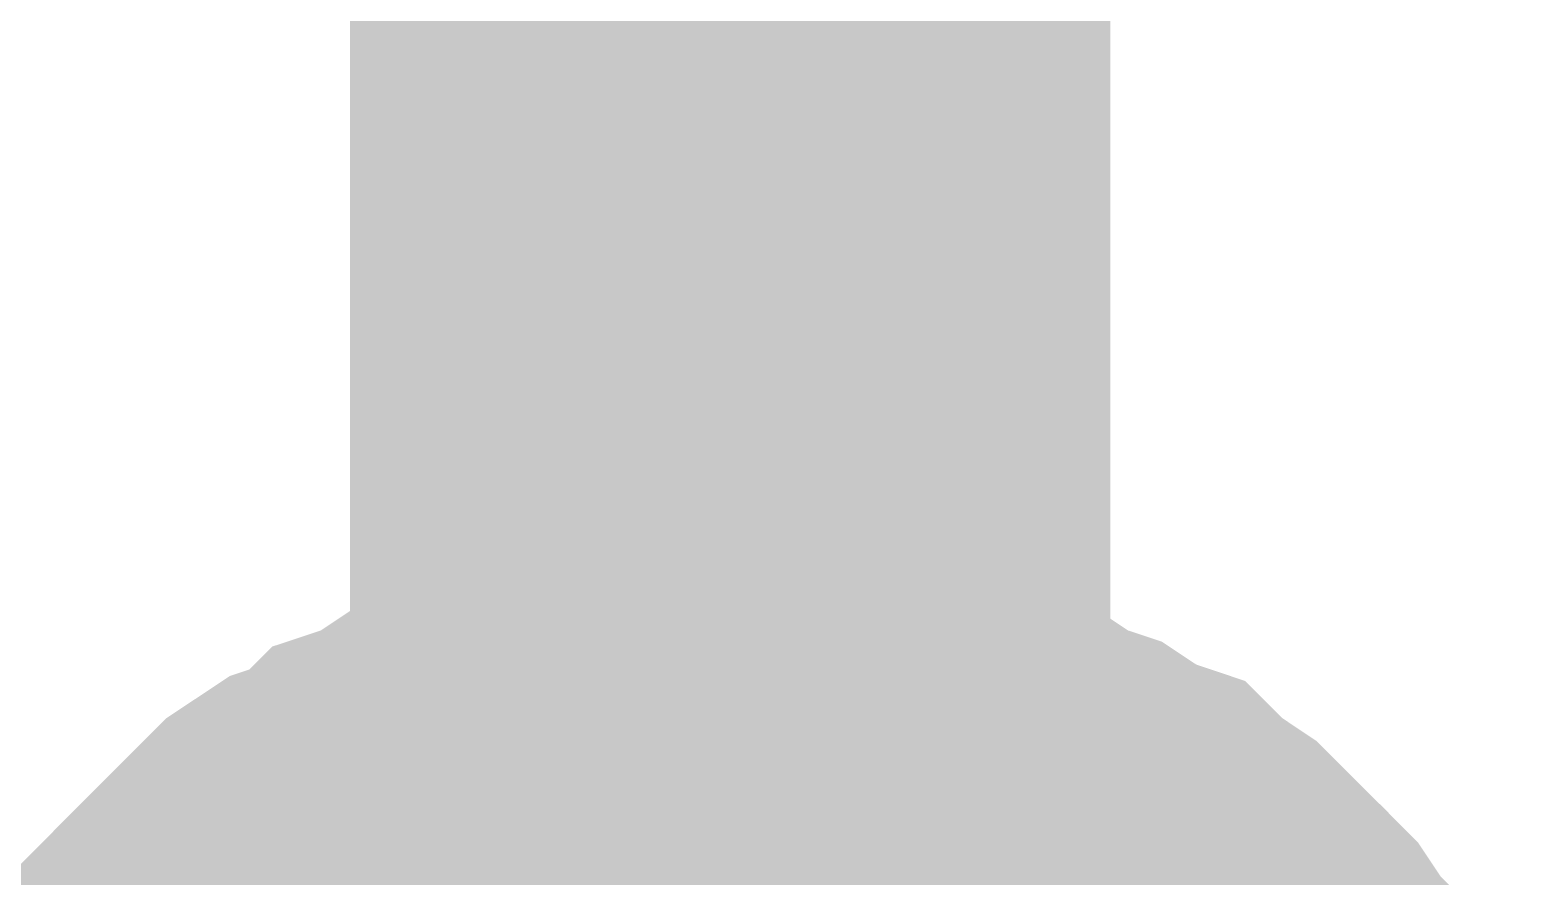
# Model space of a CAD drawing. Header units: inches. Extents: x 0 to 841, y 0 to 594.
# Drawn here: x 186.832 to 188.301, y 538.071 to 538.905 of the extents above; entities that cross this region are included whole.
import ezdxf

# ---------------------------------------------------------------- set-up
doc = ezdxf.new("R2010")
doc.units = ezdxf.units.IN
doc.layers.add('Sheet', color=255, linetype='Continuous')

msp = doc.modelspace()

# ---------------------------------------------------------------- linework, layer by layer
at = {"layer": 'Sheet'}
for points in [[(162.5159, 537.4927, 0.7493, 0.7493, 0), (162.5159, 537.4927, 0.7493, 0.7493, 0), (167.524, 537.4927, 0.7493, 0.7493, 0), (187.5227, 537.4927, 0.7493, 0.7493, 0), (187.5227, 537.4927, 0.7493, 0.7493, 0), (187.5227, 557.4926, 0.7493, 0.7493, 0), (187.5227, 559.9968, 0.7493, 0.7493, 0)], [(186.8827, 537.9195, 0.2997, 0.2997, 0), (186.9051, 537.9532, 0.2997, 0.2997, 0), (186.9276, 537.9756, 0.2997, 0.2997, 0), (186.9613, 538.0093, 0.2997, 0.2997, 0), (186.9837, 538.0318, 0.2997, 0.2997, 0), (187.0062, 538.0542, 0.2997, 0.2997, 0), (187.0399, 538.0879, 0.2997, 0.2997, 0), (187.0623, 538.1104, 0.2997, 0.2997, 0), (187.096, 538.1328, 0.2997, 0.2997, 0), (187.1297, 538.1441, 0.2997, 0.2997, 0), (187.1521, 538.1665, 0.2997, 0.2997, 0), (187.1858, 538.1777, 0.2997, 0.2997, 0), (187.2195, 538.2002, 0.2997, 0.2997, 0), (187.2532, 538.2114, 0.2997, 0.2997, 0), (187.2981, 538.2227, 0.2997, 0.2997, 0), (187.3318, 538.2339, 0.2997, 0.2997, 0), (187.3655, 538.2451, 0.2997, 0.2997, 0), (187.4104, 538.2451, 0.2997, 0.2997, 0), (187.4441, 538.2564, 0.2997, 0.2997, 0), (187.4778, 538.2564, 0.2997, 0.2997, 0), (187.5227, 538.2564, 0.2997, 0.2997, 0)], [(186.8827, 537.9195, 0.2997, 0.2997, 0), (186.9051, 537.9532, 0.2997, 0.2997, 0), (186.9276, 537.9756, 0.2997, 0.2997, 0), (186.9613, 538.0093, 0.2997, 0.2997, 0), (186.9837, 538.0318, 0.2997, 0.2997, 0), (187.0062, 538.0542, 0.2997, 0.2997, 0), (187.0399, 538.0879, 0.2997, 0.2997, 0), (187.0623, 538.1104, 0.2997, 0.2997, 0), (187.096, 538.1328, 0.2997, 0.2997, 0), (187.1297, 538.1441, 0.2997, 0.2997, 0), (187.1521, 538.1665, 0.2997, 0.2997, 0), (187.1858, 538.1777, 0.2997, 0.2997, 0), (187.2195, 538.2002, 0.2997, 0.2997, 0), (187.2532, 538.2114, 0.2997, 0.2997, 0), (187.2981, 538.2227, 0.2997, 0.2997, 0), (187.3318, 538.2339, 0.2997, 0.2997, 0), (187.3655, 538.2451, 0.2997, 0.2997, 0), (187.4104, 538.2451, 0.2997, 0.2997, 0), (187.4441, 538.2564, 0.2997, 0.2997, 0), (187.4778, 538.2564, 0.2997, 0.2997, 0), (187.5227, 538.2564, 0.2997, 0.2997, 0)], [(187.5227, 538.2564, 0.2997, 0.2997, 0), (187.5227, 538.2564, 0.2997, 0.2997, 0)], [(187.5227, 538.2564, 0.2997, 0.2997, 0), (187.5564, 538.2564, 0.2997, 0.2997, 0), (187.6013, 538.2564, 0.2997, 0.2997, 0), (187.635, 538.2451, 0.2997, 0.2997, 0), (187.6799, 538.2451, 0.2997, 0.2997, 0), (187.7136, 538.2339, 0.2997, 0.2997, 0), (187.7473, 538.2227, 0.2997, 0.2997, 0), (187.781, 538.2114, 0.2997, 0.2997, 0), (187.8146, 538.2002, 0.2997, 0.2997, 0), (187.8483, 538.1777, 0.2997, 0.2997, 0), (187.882, 538.1665, 0.2997, 0.2997, 0), (187.9157, 538.1441, 0.2997, 0.2997, 0), (187.9494, 538.1328, 0.2997, 0.2997, 0), (187.9719, 538.1104, 0.2997, 0.2997, 0), (188.0055, 538.0879, 0.2997, 0.2997, 0), (188.0392, 538.0542, 0.2997, 0.2997, 0), (188.0617, 538.0318, 0.2997, 0.2997, 0), (188.0841, 538.0093, 0.2997, 0.2997, 0), (188.1066, 537.9756, 0.2997, 0.2997, 0), (188.1291, 537.9532, 0.2997, 0.2997, 0), (188.1515, 537.9195, 0.2997, 0.2997, 0)], [(187.5227, 538.2564, 0.2997, 0.2997, 0), (187.5227, 538.2564, 0.2997, 0.2997, 0)], [(187.5227, 538.2564, 0.2997, 0.2997, 0), (187.5564, 538.2564, 0.2997, 0.2997, 0), (187.6013, 538.2564, 0.2997, 0.2997, 0), (187.635, 538.2451, 0.2997, 0.2997, 0), (187.6799, 538.2451, 0.2997, 0.2997, 0), (187.7136, 538.2339, 0.2997, 0.2997, 0), (187.7473, 538.2227, 0.2997, 0.2997, 0), (187.781, 538.2114, 0.2997, 0.2997, 0), (187.8146, 538.2002, 0.2997, 0.2997, 0), (187.8483, 538.1777, 0.2997, 0.2997, 0), (187.882, 538.1665, 0.2997, 0.2997, 0), (187.9157, 538.1441, 0.2997, 0.2997, 0), (187.9494, 538.1328, 0.2997, 0.2997, 0), (187.9719, 538.1104, 0.2997, 0.2997, 0), (188.0055, 538.0879, 0.2997, 0.2997, 0), (188.0392, 538.0542, 0.2997, 0.2997, 0), (188.0617, 538.0318, 0.2997, 0.2997, 0), (188.0841, 538.0093, 0.2997, 0.2997, 0), (188.1066, 537.9756, 0.2997, 0.2997, 0), (188.1291, 537.9532, 0.2997, 0.2997, 0), (188.1515, 537.9195, 0.2997, 0.2997, 0)], [(186.9613, 538.0093, 0.0991, 0.0991, 0), (186.9837, 538.0318, 0.0991, 0.0991, 0), (187.0062, 538.0542, 0.0991, 0.0991, 0), (187.0399, 538.0879, 0.0991, 0.0991, 0), (187.0623, 538.1104, 0.0991, 0.0991, 0), (187.096, 538.1328, 0.0991, 0.0991, 0), (187.1297, 538.1441, 0.0991, 0.0991, 0), (187.1521, 538.1665, 0.0991, 0.0991, 0), (187.1858, 538.1777, 0.0991, 0.0991, 0), (187.2195, 538.2002, 0.0991, 0.0991, 0), (187.2532, 538.2114, 0.0991, 0.0991, 0), (187.2981, 538.2227, 0.0991, 0.0991, 0), (187.3318, 538.2339, 0.0991, 0.0991, 0), (187.3655, 538.2451, 0.0991, 0.0991, 0), (187.4104, 538.2451, 0.0991, 0.0991, 0), (187.4441, 538.2564, 0.0991, 0.0991, 0), (187.4778, 538.2564, 0.0991, 0.0991, 0), (187.5227, 538.2564, 0.0991, 0.0991, 0)], [(186.9613, 538.0093, 0.0991, 0.0991, 0), (186.9837, 538.0318, 0.0991, 0.0991, 0), (187.0062, 538.0542, 0.0991, 0.0991, 0), (187.0399, 538.0879, 0.0991, 0.0991, 0), (187.0623, 538.1104, 0.0991, 0.0991, 0), (187.096, 538.1328, 0.0991, 0.0991, 0), (187.1297, 538.1441, 0.0991, 0.0991, 0), (187.1521, 538.1665, 0.0991, 0.0991, 0), (187.1858, 538.1777, 0.0991, 0.0991, 0), (187.2195, 538.2002, 0.0991, 0.0991, 0), (187.2532, 538.2114, 0.0991, 0.0991, 0), (187.2981, 538.2227, 0.0991, 0.0991, 0), (187.3318, 538.2339, 0.0991, 0.0991, 0), (187.3655, 538.2451, 0.0991, 0.0991, 0), (187.4104, 538.2451, 0.0991, 0.0991, 0), (187.4441, 538.2564, 0.0991, 0.0991, 0), (187.4778, 538.2564, 0.0991, 0.0991, 0), (187.5227, 538.2564, 0.0991, 0.0991, 0)], [(187.5227, 538.2564, 0.0991, 0.0991, 0), (187.5227, 538.2564, 0.0991, 0.0991, 0)], [(187.5227, 538.2564, 0.0991, 0.0991, 0), (187.5564, 538.2564, 0.0991, 0.0991, 0), (187.6013, 538.2564, 0.0991, 0.0991, 0), (187.635, 538.2451, 0.0991, 0.0991, 0), (187.6799, 538.2451, 0.0991, 0.0991, 0), (187.7136, 538.2339, 0.0991, 0.0991, 0), (187.7473, 538.2227, 0.0991, 0.0991, 0), (187.781, 538.2114, 0.0991, 0.0991, 0), (187.8146, 538.2002, 0.0991, 0.0991, 0), (187.8483, 538.1777, 0.0991, 0.0991, 0), (187.882, 538.1665, 0.0991, 0.0991, 0), (187.9157, 538.1441, 0.0991, 0.0991, 0), (187.9494, 538.1328, 0.0991, 0.0991, 0), (187.9719, 538.1104, 0.0991, 0.0991, 0), (188.0055, 538.0879, 0.0991, 0.0991, 0), (188.0392, 538.0542, 0.0991, 0.0991, 0), (188.0617, 538.0318, 0.0991, 0.0991, 0), (188.0841, 538.0093, 0.0991, 0.0991, 0)], [(187.5227, 538.2564, 0.0991, 0.0991, 0), (187.5227, 538.2564, 0.0991, 0.0991, 0)], [(187.5227, 538.2564, 0.0991, 0.0991, 0), (187.5564, 538.2564, 0.0991, 0.0991, 0), (187.6013, 538.2564, 0.0991, 0.0991, 0), (187.635, 538.2451, 0.0991, 0.0991, 0), (187.6799, 538.2451, 0.0991, 0.0991, 0), (187.7136, 538.2339, 0.0991, 0.0991, 0), (187.7473, 538.2227, 0.0991, 0.0991, 0), (187.781, 538.2114, 0.0991, 0.0991, 0), (187.8146, 538.2002, 0.0991, 0.0991, 0), (187.8483, 538.1777, 0.0991, 0.0991, 0), (187.882, 538.1665, 0.0991, 0.0991, 0), (187.9157, 538.1441, 0.0991, 0.0991, 0), (187.9494, 538.1328, 0.0991, 0.0991, 0), (187.9719, 538.1104, 0.0991, 0.0991, 0), (188.0055, 538.0879, 0.0991, 0.0991, 0), (188.0392, 538.0542, 0.0991, 0.0991, 0), (188.0617, 538.0318, 0.0991, 0.0991, 0), (188.0841, 538.0093, 0.0991, 0.0991, 0)], [(187.2307, 537.9082, 0.2997, 0.2997, 0), (187.2532, 537.9307, 0.2997, 0.2997, 0), (187.2757, 537.9419, 0.2997, 0.2997, 0), (187.2981, 537.9532, 0.2997, 0.2997, 0), (187.3206, 537.9532, 0.2997, 0.2997, 0), (187.343, 537.9644, 0.2997, 0.2997, 0), (187.3655, 537.9756, 0.2997, 0.2997, 0), (187.3992, 537.9868, 0.2997, 0.2997, 0), (187.4216, 537.9868, 0.2997, 0.2997, 0), (187.4441, 537.9868, 0.2997, 0.2997, 0), (187.4666, 537.9981, 0.2997, 0.2997, 0), (187.5002, 537.9981, 0.2997, 0.2997, 0), (187.5227, 537.9981, 0.2997, 0.2997, 0)], [(187.2307, 537.9082, 0.2997, 0.2997, 0), (187.2532, 537.9307, 0.2997, 0.2997, 0), (187.2757, 537.9419, 0.2997, 0.2997, 0), (187.2981, 537.9532, 0.2997, 0.2997, 0), (187.3206, 537.9532, 0.2997, 0.2997, 0), (187.343, 537.9644, 0.2997, 0.2997, 0), (187.3655, 537.9756, 0.2997, 0.2997, 0), (187.3992, 537.9868, 0.2997, 0.2997, 0), (187.4216, 537.9868, 0.2997, 0.2997, 0), (187.4441, 537.9868, 0.2997, 0.2997, 0), (187.4666, 537.9981, 0.2997, 0.2997, 0), (187.5002, 537.9981, 0.2997, 0.2997, 0), (187.5227, 537.9981, 0.2997, 0.2997, 0)], [(187.5227, 537.9981, 0.2997, 0.2997, 0), (187.5227, 537.9981, 0.2997, 0.2997, 0)], [(187.5227, 537.9981, 0.2997, 0.2997, 0), (187.5452, 537.9981, 0.2997, 0.2997, 0), (187.5788, 537.9981, 0.2997, 0.2997, 0), (187.6013, 537.9868, 0.2997, 0.2997, 0), (187.6238, 537.9868, 0.2997, 0.2997, 0), (187.6462, 537.9868, 0.2997, 0.2997, 0), (187.6687, 537.9756, 0.2997, 0.2997, 0), (187.7024, 537.9644, 0.2997, 0.2997, 0), (187.7248, 537.9532, 0.2997, 0.2997, 0), (187.7473, 537.9532, 0.2997, 0.2997, 0), (187.7697, 537.9419, 0.2997, 0.2997, 0), (187.781, 537.9307, 0.2997, 0.2997, 0), (187.8034, 537.9082, 0.2997, 0.2997, 0)], [(187.5227, 537.9981, 0.2997, 0.2997, 0), (187.5227, 537.9981, 0.2997, 0.2997, 0)], [(187.5227, 537.9981, 0.2997, 0.2997, 0), (187.5452, 537.9981, 0.2997, 0.2997, 0), (187.5788, 537.9981, 0.2997, 0.2997, 0), (187.6013, 537.9868, 0.2997, 0.2997, 0), (187.6238, 537.9868, 0.2997, 0.2997, 0), (187.6462, 537.9868, 0.2997, 0.2997, 0), (187.6687, 537.9756, 0.2997, 0.2997, 0), (187.7024, 537.9644, 0.2997, 0.2997, 0), (187.7248, 537.9532, 0.2997, 0.2997, 0), (187.7473, 537.9532, 0.2997, 0.2997, 0), (187.7697, 537.9419, 0.2997, 0.2997, 0), (187.781, 537.9307, 0.2997, 0.2997, 0), (187.8034, 537.9082, 0.2997, 0.2997, 0)]]:
    msp.add_lwpolyline(points, format="xyseb", dxfattribs=at)

doc.saveas('drawing.dxf')
